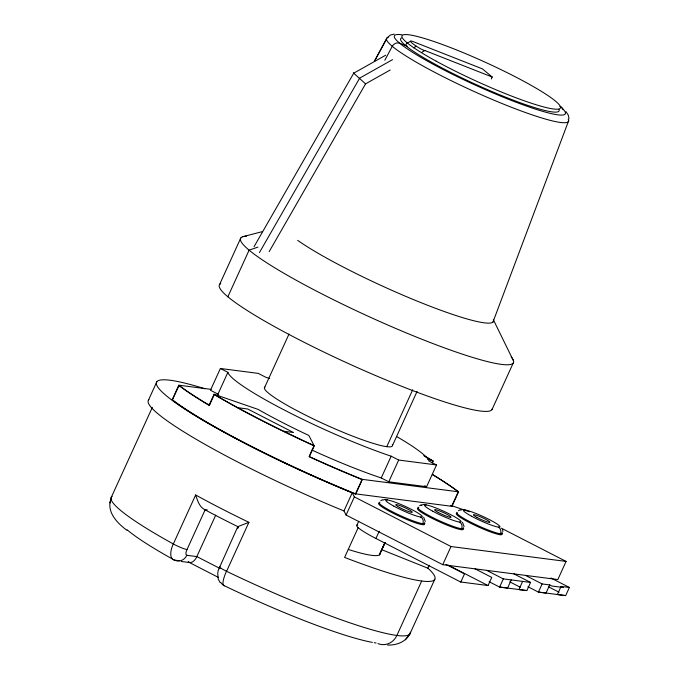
<?xml version="1.0" encoding="UTF-8"?>
<svg xmlns="http://www.w3.org/2000/svg" width="679" height="679" viewBox="0 0 679 679"><rect width="100%" height="100%" fill="white"/><g stroke="black" fill="none" stroke-linecap="round" stroke-linejoin="round"><path stroke-width="1.02" d="M568.654 120.709L492.954 322.092M384.908 542.648L380.164 553.249A103.938 12.485 24.5 0 1 348.352 549.464M384.934 542.529L379.366 554.904L385.129 542.691M148.557 399.923L156.824 381.776M219.529 284.637L240.773 238.023M211.203 389.39L178.815 385.197L172.203 399.71A168.706 20.268 24.5 0 0 355.499 493.845L451.637 506.288L458.249 491.774A168.706 20.268 24.5 0 0 432.311 474.477M227.855 296.782L249.1 250.161L257.935 247.097M269.665 378.568A110.465 13.274 24.5 0 0 265.744 377.244L258.232 373.382L220.378 368.485L210.456 390.255L217.967 394.117A110.465 13.274 24.5 0 0 218.68 395.619M458.249 491.774L362.119 479.332A168.706 20.268 24.5 0 1 309.123 456.466L314.08 445.585L308.835 435.443A110.465 13.274 24.5 0 1 258.122 409.403L214.097 394.236L209.14 405.125A168.706 20.268 24.5 0 1 178.815 385.197M217.967 394.117L227.889 372.338L220.378 368.485M207.248 509.904L205.194 509.64L187.005 549.557A10.041 1.205 24.5 0 1 173.332 543.964L195.654 494.974A164.191 19.725 24.5 0 0 248.904 522.321L226.582 571.302A164.191 19.725 24.5 0 0 410.269 632.234M405.601 45.569L406.933 42.65M215.752 515.098L196.842 556.593C195.552 559.691 191.851 564.376 188.159 561.873L218.341 577.379M237.803 526.675L218.205 570.419L217.721 573.416L218.29 579.297L220.217 582.658M237.658 528.652L238.524 526.76A10.041 1.205 24.5 0 0 238.015 526.734L237.905 526.734M491.324 78.951L492.207 77.024L482.413 68.868L415.081 42.37C401.612 36.658 421.141 50.373 424.876 50.526L492.207 77.024M501.34 528.177L566.091 561.423L557.824 579.569L442.742 564.673L346.095 515.038L343.964 510.931L352.24 492.793A170.718 20.506 24.5 0 1 176.175 403.207A170.718 20.506 24.5 0 1 204.871 388.736M355.499 493.845L362.119 479.332M346.095 515.038L354.362 496.901L352.24 492.793M386.775 446.663L412.705 389.763M392.513 445.466L417.084 391.418M445.967 564.376L464.504 573.891L460.786 582.056L375.92 538.481A36.148 4.346 24.5 0 1 357.069 524.901L358.724 521.268M358.198 527.6L344.601 557.425A164.191 19.725 24.5 0 0 427.889 568.204L429.204 565.318M396.621 436.529A110.465 13.274 24.5 0 1 429.018 461.083L436.529 464.945L426.607 486.716L388.753 481.818L381.242 477.957L391.163 456.186A110.465 13.274 24.5 0 1 286.818 411.321A110.465 13.274 24.5 0 1 227.889 372.338M388.753 481.818L398.675 460.048L436.529 464.945M375.92 538.481L379.23 531.224M432.056 462.772L432.888 460.956A168.706 20.268 24.5 0 0 423.772 455.643M432.379 462.883L433.202 461.066A168.706 20.268 24.5 0 0 425.029 456.288M422.372 524.629L422.788 523.721A5.025 4.643 -82.6 0 0 420.683 517.05M492.003 409.598L513.256 362.976M421.684 581.012L396.884 635.442A16.067 14.862 -82.6 0 1 377.948 643.582M387.624 645.05C396.511 645.432 405.77 641.952 410.006 633.694L434.84 579.195M442.742 564.673L451.009 546.527L566.091 561.423M461.185 529.654L461.601 528.746A5.025 4.643 -82.6 0 0 459.505 522.075M499.999 534.679L500.415 533.77A5.025 4.643 -82.6 0 0 498.318 527.091M489.126 581.699L499.6 587.08L503.317 578.915L486.656 570.36M511.27 579.942L507.544 588.107L499.6 587.08M522.626 581.411L518.9 589.576L526.853 590.603L530.571 582.438L513.91 573.882M527.939 586.724L538.413 592.105L542.131 583.94L549.727 584.916L551.883 586.028L563.239 587.496L561.083 586.393L557.366 594.558L565.666 595.627L569.392 587.462L550.856 577.948M549.727 584.916L546.009 593.081L538.413 592.105M152.334 407.383L111.229 497.452L110.117 502.986L111.033 498.726C106.094 511.694 117.246 523.229 126.888 530.257M264.394 387.955L289.042 334M384.806 60.287L392.267 46.308A6.026 5.474 -50.2 0 1 399.71 43.252L407.527 46.333M374.452 61.263L387.166 37.761L390.484 34.985L394.304 34.12M374.384 61.288L386.461 39.034M254.048 246.681L353.742 73.162L385.697 55.211M259.454 252.546L359.675 78.11L392.547 59.642M269.181 251.603L365.557 83.856L390.196 70.013M405.346 639.796L410.006 633.694M237.828 526.641L248.904 522.321M380.809 500.72L382.447 499.719M419.622 505.745L421.26 504.743M458.444 510.769L460.073 509.768M407.612 42.896L410.354 41.351M413.545 47.836L416.286 46.299M422.134 52.071L424.876 50.526M242.666 236.75L262.145 231.675M237.981 526.734L238.015 526.734A154.141 18.52 24.5 0 1 204.464 509.505C199.244 506.763 197.436 500.185 195.654 494.974M237.845 407.714L247.682 408.987L293.515 432.523L283.669 431.25M207.723 404.311L209.819 404.582M503.207 578.856L530.571 582.438M561.083 586.393L569.392 587.462M460.668 581.996L487.921 585.527M499.481 587.021L526.743 590.543M538.303 592.046L565.556 595.568M127.126 529.824A148.124 17.798 24.5 0 0 174.376 560.09A10.041 9.285 -82.6 0 0 186.844 555.295L196.842 556.593L219.988 568.476M179.298 560.727L174.376 560.09A16.092 7.622 -61.1 0 1 173.289 543.955M181.327 561.482L188.219 562.373M204.396 509.488L204.464 509.505A10.041 1.205 24.5 0 0 205.194 509.64M427.88 459.233L432.888 460.956M451.611 505.651L469.444 511.788M357.069 524.901L357.74 525.156M381.428 549.566L427.889 568.204M391.163 456.186L398.675 460.048M424.731 485.748L426.607 486.716M548.607 586.868L559.072 592.241M525.47 575.376L542.131 583.94M354.362 496.901L451.009 546.527M509.793 581.844L520.25 587.216M475.096 568.858L491.757 577.422L488.04 585.578L448.378 565.217M365.557 83.856L353.335 72.874L353.572 73.29M565.997 111.645L568.306 115.184L569.019 118.774M462.467 522.253L464.08 526.505M423.654 517.228L425.266 521.48M493.395 319.801L513.553 360.973M502.57 529.612L502.893 531.53M392.284 444.507A70.293 8.445 24.5 0 1 326.879 425.275A70.293 8.445 24.5 0 1 264.971 387.047M376.073 642.996A148.124 17.798 24.5 0 1 374.265 642.716M372.347 642.385A148.124 17.798 24.5 0 1 224.367 585.765A10.041 9.285 -82.6 0 1 220.751 582.412M224.384 585.731A16.101 4.023 -63.7 0 1 226.447 571.311M226.582 571.302A10.041 1.205 24.5 0 1 219.869 566.642M173.332 543.964A164.191 19.725 24.5 0 1 112.12 496.357M219.58 568.671A6.094 2.198 -62.8 0 1 219.657 568.416M186.861 555.261A6.094 2.198 -62.8 0 1 186.988 549.557M502.18 532.667A25.106 3.013 24.5 0 1 479.026 526.132A25.106 3.013 24.5 0 1 457.196 512.365M460.642 510.192A5.025 4.643 -82.6 0 1 464.988 509.98M463.367 527.642A25.106 3.013 24.5 0 1 439.372 520.725A25.106 3.013 24.5 0 1 418.782 507.289M421.252 505.6A5.025 4.643 -82.6 0 1 426.174 504.955M424.545 522.626A25.106 3.013 24.5 0 1 400.559 515.701A25.106 3.013 24.5 0 1 379.968 502.265M383.015 500.143A5.025 4.643 -82.6 0 1 387.361 499.931M501.441 533.193A25.106 3.013 24.5 0 1 478.61 527.04A25.106 3.013 24.5 0 1 457.188 513.222M424.137 523.534A25.106 3.013 24.5 0 1 400.975 516.991A25.106 3.013 24.5 0 1 379.154 503.224M462.951 528.551A25.106 3.013 24.5 0 1 438.957 521.633A25.106 3.013 24.5 0 1 418.374 508.198M314.08 445.585A168.706 20.268 24.5 0 1 214.097 394.236M381.242 477.957A110.465 13.274 24.5 0 1 312.068 450.126M343.964 510.931A170.718 20.506 24.5 0 1 148.905 399.524M450.542 505.329A168.706 20.268 24.5 0 1 451.951 506.39L458.571 491.876A168.706 20.268 24.5 0 0 432.633 474.587M401.926 34.773A93.948 11.288 24.5 0 0 476.981 85.885A93.948 11.288 24.5 0 0 560.031 106.348A6.026 5.474 -50.2 0 1 563.044 109.718M568.204 119.156A99.957 12.01 24.5 0 1 473.153 91.062A99.957 12.01 24.5 0 1 388.227 37.294M493.31 319.639A114.607 13.767 24.5 0 1 418.553 301.671A114.607 13.767 24.5 0 1 297.691 240.366M511.211 356.891A149.915 18.01 24.5 0 1 369.495 316.864A149.915 18.01 24.5 0 1 246.443 236.216M492.385 408.418A149.915 18.01 24.5 0 1 344.932 361.966A149.915 18.01 24.5 0 1 220.734 283.652M559.021 109.48A87.039 10.457 24.5 0 1 476.471 84.739A87.039 10.457 24.5 0 1 401.467 37.948M178.984 385.545L172.373 400.058A168.706 20.268 24.5 0 0 355.677 494.185L362.289 479.671A168.706 20.268 24.5 0 1 309.301 456.814L314.258 445.925A168.706 20.268 24.5 0 1 214.275 394.584L209.31 405.465A168.706 20.268 24.5 0 1 178.984 385.545M471.549 516.218A20.081 2.41 24.5 0 0 499.922 526.879A20.081 2.41 24.5 0 0 473.484 512.509A20.081 2.41 24.5 0 0 471.549 516.218M432.735 511.194A20.081 2.41 24.5 0 0 461.109 521.854A20.081 2.41 24.5 0 0 434.67 507.485A20.081 2.41 24.5 0 0 432.735 511.194M393.922 506.178A20.081 2.41 24.5 0 0 422.287 516.829A20.081 2.41 24.5 0 0 395.857 502.468A20.081 2.41 24.5 0 0 393.922 506.178M477.108 517.491A9.039 1.086 24.5 0 0 489.873 522.295A9.039 1.086 24.5 0 0 477.982 515.828A9.039 1.086 24.5 0 0 477.108 517.491M399.473 507.451A9.039 1.086 24.5 0 0 412.238 512.246A9.039 1.086 24.5 0 0 400.347 505.779A9.039 1.086 24.5 0 0 399.473 507.451M438.294 512.475A9.039 1.086 24.5 0 0 451.06 517.271A9.039 1.086 24.5 0 0 439.16 510.803A9.039 1.086 24.5 0 0 438.294 512.475M436.215 61.186A87.039 10.457 24.5 0 0 560.277 108.199A87.039 10.457 24.5 0 0 447.113 46.257A87.039 10.457 24.5 0 0 436.215 61.186"/></g></svg>
